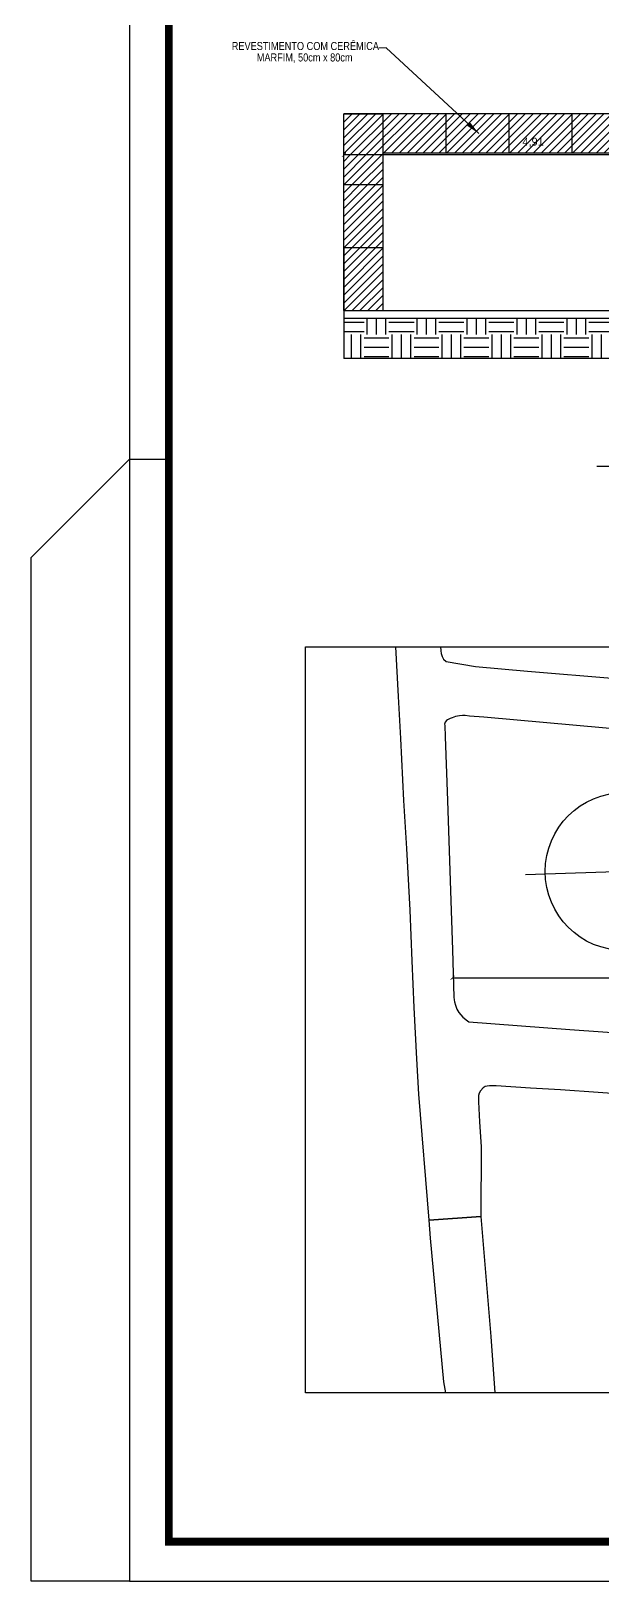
# Model space of a CAD drawing. Header units: millimetres. Extents: x -72 to 470, y 3 to 161.
# Drawn here: x 427.78 to 435.03, y 35.04 to 54.73 of the extents above; entities that cross this region are included whole.
import ezdxf
from ezdxf.enums import TextEntityAlignment as Align

# ---------------------------------------------------------------- set-up
doc = ezdxf.new("R2010")
doc.units = ezdxf.units.MM
doc.linetypes.add('CONTINU', pattern=[0])
doc.layers.get('0').update_dxf_attribs({"color": 3})
for name, color, linetype in [('COTA', 7, 'Continuous'), ('COTAS', 7, 'Continuous'), ('LAYER1', 2, 'Continuous'), ('LAYER2', 5, 'Continuous')]:
    doc.layers.add(name, color=color, linetype=linetype)
doc.layers.add('E-Cta-W', color=7, linetype='Continuous', lineweight=20)
doc.styles.add('F2', font='ARIALN.TTF')
doc.styles.get("Standard").update_dxf_attribs({"font": 'arial.ttf'})
doc.dimstyles.new('ISO-25', dxfattribs={"dimtxt": 0.1, "dimasz": 0.05, "dimexe": 1.25, "dimexo": 0.625, "dimgap": 0.1, "dimtad": 1, "dimzin": 1, "dimtxsty": 'Standard', "dimblk": 'ARCHTICK', "dimcen": 2.5, "dimse1": 1, "dimse2": 1, "dimazin": 3, "dimtfac": 1, "dimtmove": 0, "dimatfit": 3, "dimldrblk": 'ARCHTICK', "dimfxl": 1, "dimarcsym": 0})
doc.dimstyles.get("Standard").update_dxf_attribs({"dimtxt": 0.18, "dimasz": 0.18, "dimexe": 0.18, "dimexo": 0.0625, "dimgap": 0.09, "dimtad": 0, "dimtih": 1, "dimtoh": 1, "dimdec": 4, "dimzin": 0, "dimdsep": 46, "dimtxsty": 'Standard', "dimcen": 0.09, "dimadec": 0, "dimazin": 0, "dimtfac": 1, "dimtdec": 4, "dimtofl": 0, "dimtmove": 0, "dimatfit": 3, "dimfxl": 1, "dimtolj": 1, "dimtzin": 0, "dimarcsym": 0})
pattern_1 = [(45, (387.54705, -96.73227), (-0.05, 0.05), [])]

# ---------------------------------------------------------------- blocks, each defined once
blk = doc.blocks.new('_ArchTick')
at = {"color": 0, "linetype": 'ByBlock', "const_width": 0.15}
blk.add_lwpolyline([(-0.5, -0.5), (0.5, 0.5)], dxfattribs=at)
blk = doc.blocks.new('*D237')
at = {"layer": 'COTA', "color": 0, "lineweight": -2, "transparency": 16777216}
blk.add_line((433.135, 42.704), (440.349, 42.704), dxfattribs=at)
at = {"layer": 'Defpoints', "color": 0, "transparency": 16777216}
for p in [(433.135, 43.06), (440.349, 42.79), (440.349, 42.704)]:
    blk.add_point(p, dxfattribs=at)
at = {"layer": 'COTA', "color": 0, "lineweight": -2, "transparency": 16777216, "xscale": 0.05, "yscale": 0.05, "zscale": 0.05, "rotation": 180}
blk.add_blockref('_ArchTick', (433.135, 42.704), dxfattribs=at)
at = {"layer": 'COTA', "color": 0, "lineweight": -2, "transparency": 16777216, "xscale": 0.05, "yscale": 0.05, "zscale": 0.05}
blk.add_blockref('_ArchTick', (440.349, 42.704), dxfattribs=at)
at = {"layer": 'COTA', "color": 0, "transparency": 16777216, "insert": (436.742, 42.864), "char_height": 0.1, "attachment_point": 5}
blk.add_mtext('72,15', dxfattribs=at)
blk = doc.blocks.new('A$C00126118')
at = {"layer": 'LAYER2'}
blk.add_line((0.3, 0.367), (0, 0.367), dxfattribs=at)
blk.add_circle((0.667, 0.367), 0.367, dxfattribs=at)

msp = doc.modelspace()

# ---------------------------------------------------------------- hatches: boundary and pattern name
at = {"layer": 'COTA', "true_color": 0x939598}
h = msp.add_hatch(dxfattribs=at)
h.set_pattern_fill('JIS_WOOD', color=252, scale=0.1)
h.set_pattern_definition(pattern_1)
h.paths.add_polyline_path([(432.253, 51.979), (431.753, 51.979), (431.753, 51.179), (432.253, 51.179)])
h.paths.add_polyline_path([(432.253, 52.779), (431.753, 52.779), (431.753, 51.979), (432.253, 51.979)])
h.paths.add_polyline_path([(432.253, 53.679), (431.753, 53.679), (431.753, 53.579), (431.753, 53.179), (431.777, 53.179), (431.753, 53.155), (432.253, 53.155)])
h.paths.add_polyline_path([(433.053, 53.679), (432.253, 53.679), (432.253, 53.179), (433.053, 53.179)])
h.paths.add_polyline_path([(433.853, 53.679), (433.053, 53.679), (433.053, 53.179), (433.853, 53.179)])
h.paths.add_polyline_path([(434.653, 53.679), (433.853, 53.679), (433.853, 53.179), (434.653, 53.179)])
h.paths.add_polyline_path([(435.453, 53.679), (434.653, 53.679), (434.653, 53.179), (435.453, 53.179)])
h.paths.add_polyline_path([(436.253, 53.679), (435.453, 53.679), (435.453, 53.179), (436.253, 53.179)])
h.paths.add_polyline_path([(437.053, 53.679), (436.253, 53.679), (436.253, 53.179), (436.513, 53.179), (436.513, 53.329), (437.053, 53.329)])
h.paths.add_polyline_path([(437.853, 53.679), (437.053, 53.679), (437.053, 53.329), (437.513, 53.329), (437.513, 53.179), (437.722, 53.179), (437.853, 53.179)])
h.paths.add_polyline_path([(438.653, 53.679), (437.853, 53.679), (437.853, 53.179), (437.932, 53.179), (438.141, 53.179), (438.35, 53.179), (438.559, 53.179), (438.653, 53.179)])
h.paths.add_polyline_path([(439.453, 53.679), (438.653, 53.679), (438.653, 53.179), (438.768, 53.179), (438.977, 53.179), (439.186, 53.179), (439.396, 53.179), (439.453, 53.179)])
h.paths.add_polyline_path([(440.253, 53.679), (439.453, 53.679), (439.453, 53.179), (439.5, 53.179), (439.703, 53.179), (439.703, 53.379), (440.253, 53.379)])
h.paths.add_polyline_path([(441.053, 53.679), (440.253, 53.679), (440.253, 53.379), (441.053, 53.379)])
h.paths.add_polyline_path([(441.853, 53.679), (441.053, 53.679), (441.053, 53.379), (441.853, 53.379)])
h.paths.add_polyline_path([(442.753, 53.679), (441.853, 53.679), (441.853, 53.379), (442.503, 53.379), (442.503, 53.179), (442.753, 53.179)])
h.paths.add_polyline_path([(442.753, 53.179), (442.503, 53.179), (442.503, 51.179), (442.753, 51.179)])
h.paths.add_polyline_path([(442.695, 52.119), (442.695, 52.441), (442.489, 52.441), (442.489, 52.119)], flags=9)
h = msp.add_hatch(dxfattribs=at)
h.set_pattern_fill('JIS_WOOD', color=252, scale=0.1)
h.set_pattern_definition(pattern_1)
h.paths.add_polyline_path([(432.253, 52.779), (432.253, 53.155), (431.753, 53.155), (431.753, 52.779)])

# ---------------------------------------------------------------- linework, layer by layer
at = {"color": 1, "linetype": 'Continuous'}
for p, q in [((432.45, 46.278), (432.415, 46.907)), ((432.98, 46.91), (432.985, 46.858)), ((432.985, 46.858), (432.992, 46.825)), ((432.992, 46.825), (432.997, 46.797)), ((432.997, 46.797), (433.002, 46.785)), ((433.002, 46.785), (433.019, 46.751)), ((433.019, 46.751), (433.052, 46.72)), ((433.052, 46.72), (433.426, 46.656)), ((433.426, 46.656), (434.086, 46.599)), ((434.086, 46.599), (435.208, 46.505)), ((432.478, 45.743), (432.45, 46.278)), ((433.041, 45.95), (433.034, 45.924)), ((433.034, 45.924), (433.035, 45.909)), ((433.035, 45.909), (433.041, 45.763)), ((433.056, 45.972), (433.041, 45.95)), ((433.07, 45.981), (433.056, 45.972)), ((433.094, 45.993), (433.07, 45.981)), ((433.103, 45.996), (433.094, 45.993)), ((433.13, 46.005), (433.103, 45.996)), ((433.149, 46.013), (433.13, 46.005)), ((433.171, 46.022), (433.149, 46.013)), ((433.222, 46.03), (433.171, 46.022)), ((433.259, 46.034), (433.222, 46.03)), ((433.293, 46.035), (433.259, 46.034)), ((433.348, 46.029), (433.293, 46.035)), ((433.531, 46.014), (433.348, 46.029)), ((436, 45.794), (433.531, 46.014)), ((432.517, 44.954), (432.478, 45.743)), ((433.041, 45.763), (433.069, 44.955)), ((432.555, 44.348), (432.517, 44.954)), ((433.069, 44.955), (433.118, 43.556)), ((432.596, 43.562), (432.555, 44.348)), ((432.623, 42.919), (432.596, 43.562)), ((433.118, 43.556), (433.135, 43.06)), ((433.135, 43.06), (433.152, 42.456)), ((432.648, 42.327), (432.623, 42.919)), ((433.152, 42.456), (433.154, 42.425)), ((433.154, 42.425), (433.16, 42.398)), ((433.16, 42.398), (433.171, 42.355)), ((433.171, 42.355), (433.18, 42.331)), ((433.18, 42.331), (433.191, 42.305)), ((432.682, 41.674), (432.648, 42.327)), ((433.191, 42.305), (433.215, 42.265)), ((433.215, 42.265), (433.265, 42.203)), ((433.265, 42.203), (433.323, 42.157)), ((433.323, 42.157), (433.343, 42.146)), ((433.343, 42.146), (434.623, 42.049)), ((434.623, 42.049), (435.573, 41.982)), ((432.706, 41.227), (432.682, 41.674)), ((432.836, 39.625), (432.706, 41.227)), ((433.466, 41.208), (433.463, 41.187)), ((433.463, 41.187), (433.463, 41.13)), ((433.471, 41.238), (433.466, 41.208)), ((433.49, 41.268), (433.471, 41.238)), ((433.524, 41.306), (433.49, 41.268)), ((433.55, 41.322), (433.524, 41.306)), ((433.576, 41.326), (433.55, 41.322)), ((433.602, 41.33), (433.576, 41.326)), ((433.687, 41.332), (433.602, 41.33)), ((434.124, 41.303), (433.687, 41.332)), ((434.505, 41.279), (434.124, 41.303)), ((435.553, 41.206), (434.505, 41.279)), ((433.463, 41.13), (433.479, 40.873)), ((433.479, 40.873), (433.498, 40.558)), ((433.498, 40.558), (433.494, 39.672)), ((432.836, 39.625), (433.494, 39.672)), ((433.494, 39.672), (432.836, 39.625)), ((432.855, 39.396), (432.836, 39.625)), ((433.494, 39.672), (433.621, 38.147)), ((433.022, 37.572), (432.855, 39.396)), ((433.621, 38.147), (433.671, 37.431)), ((433.051, 37.431), (433.022, 37.572))]:
    msp.add_line(p, q, dxfattribs=at)
at = {"color": 7, "linetype": 'CONTINU'}
msp.add_line((436.57, 44.095), (434.061, 44.012), dxfattribs=at)
at = {"linetype": 'Continuous'}
msp.add_lwpolyline([(445.71, 37.431), (431.265, 37.431), (431.265, 46.907), (445.71, 46.907)], close=True, dxfattribs=at)
at = {"color": 7, "linetype": 'CONTINU'}
msp.add_circle((435.316, 44.054), 1.004, dxfattribs=at)
at = {"layer": 'COTA'}
for p, q in [((431.753, 53.579), (431.753, 53.679)), ((431.753, 53.679), (432.253, 53.679)), ((431.753, 52.779), (431.753, 53.579)), ((432.253, 52.779), (432.253, 53.679)), ((432.253, 53.179), (432.253, 53.679)), ((433.053, 53.179), (433.053, 53.679)), ((433.853, 53.179), (433.853, 53.679)), ((434.653, 53.179), (434.653, 53.679)), ((431.753, 52.779), (432.253, 52.779)), ((431.753, 51.979), (431.753, 52.779)), ((432.253, 51.979), (432.253, 52.779)), ((431.753, 51.979), (432.253, 51.979)), ((431.753, 51.979), (431.753, 51.179)), ((432.253, 51.179), (432.253, 51.979)), ((431.753, 51.179), (432.253, 51.179))]:
    msp.add_line(p, q, dxfattribs=at)
msp.add_lwpolyline([(429.03, 35.042), (469.83, 35.042), (469.83, 64.742), (429.03, 64.742)], close=True, dxfattribs=at)
at = {"layer": 'COTA', "const_width": 0.1}
msp.add_lwpolyline([(429.53, 35.542), (469.33, 35.542), (469.33, 64.242), (429.53, 64.242)], close=True, dxfattribs=at)
at = {"layer": 'COTA'}
msp.add_lwpolyline([(429.03, 35.042), (427.78, 35.042), (427.78, 48.042), (429.03, 49.292), (429.53, 49.292)], dxfattribs=at)
at = {"layer": 'COTAS'}
for p, q in [((436.563, 53.155), (431.753, 53.155)), ((431.753, 51.179), (431.753, 50.57)), ((439.403, 51.079), (431.753, 51.079)), ((442.765, 50.57), (431.753, 50.57))]:
    msp.add_line(p, q, dxfattribs=at)
at = {"layer": 'COTAS', "color": 252, "linetype": 'Continuous', "true_color": 0x939598}
for p, q in [((431.753, 51.033), (432.01, 51.033)), ((432.049, 50.874), (432.049, 51.079)), ((432.168, 50.874), (432.168, 51.079)), ((432.287, 50.874), (432.287, 51.079)), ((432.327, 51.033), (432.645, 51.033)), ((432.684, 50.874), (432.684, 51.079)), ((432.803, 50.874), (432.803, 51.079)), ((432.922, 50.874), (432.922, 51.079)), ((432.962, 51.033), (433.28, 51.033)), ((433.319, 50.874), (433.319, 51.079)), ((433.438, 50.874), (433.438, 51.079)), ((433.557, 50.874), (433.557, 51.079)), ((433.597, 51.033), (433.915, 51.033)), ((433.954, 50.874), (433.954, 51.079)), ((434.073, 50.874), (434.073, 51.079)), ((434.192, 50.874), (434.192, 51.079)), ((434.232, 51.033), (434.55, 51.033)), ((434.589, 50.874), (434.589, 51.079)), ((434.708, 50.874), (434.708, 51.079)), ((434.827, 50.874), (434.827, 51.079)), ((434.867, 51.033), (435.185, 51.033)), ((431.753, 50.914), (432.01, 50.914)), ((431.851, 50.57), (431.851, 50.874)), ((431.97, 50.57), (431.97, 50.874)), ((432.01, 50.834), (432.327, 50.834)), ((432.327, 50.914), (432.645, 50.914)), ((432.367, 50.57), (432.367, 50.874)), ((432.486, 50.57), (432.486, 50.874)), ((432.605, 50.57), (432.605, 50.874)), ((432.645, 50.834), (432.962, 50.834)), ((432.962, 50.914), (433.28, 50.914)), ((433.002, 50.57), (433.002, 50.874)), ((433.121, 50.57), (433.121, 50.874)), ((433.24, 50.57), (433.24, 50.874)), ((433.28, 50.834), (433.597, 50.834)), ((433.597, 50.914), (433.915, 50.914)), ((433.637, 50.57), (433.637, 50.874)), ((433.756, 50.57), (433.756, 50.874)), ((433.875, 50.57), (433.875, 50.874)), ((433.915, 50.834), (434.232, 50.834)), ((434.232, 50.914), (434.55, 50.914)), ((434.272, 50.57), (434.272, 50.874)), ((434.391, 50.57), (434.391, 50.874)), ((434.51, 50.57), (434.51, 50.874)), ((434.55, 50.834), (434.867, 50.834)), ((434.867, 50.914), (435.185, 50.914)), ((434.907, 50.57), (434.907, 50.874)), ((435.026, 50.57), (435.026, 50.874)), ((432.01, 50.715), (432.327, 50.715)), ((432.645, 50.715), (432.962, 50.715)), ((433.28, 50.715), (433.597, 50.715)), ((433.915, 50.715), (434.232, 50.715)), ((434.55, 50.715), (434.867, 50.715)), ((432.01, 50.596), (432.327, 50.596)), ((432.645, 50.596), (432.962, 50.596)), ((433.28, 50.596), (433.597, 50.596)), ((433.915, 50.596), (434.232, 50.596)), ((434.55, 50.596), (434.867, 50.596))]:
    msp.add_line(p, q, dxfattribs=at)
at = {"layer": 'LAYER2'}
for p, q in [((442.753, 53.679), (431.753, 53.679)), ((431.753, 51.179), (431.753, 53.679)), ((431.777, 53.179), (431.753, 53.179)), ((436.513, 53.179), (432.253, 53.179)), ((432.253, 51.179), (432.253, 53.179)), ((431.753, 51.179), (442.753, 51.179))]:
    msp.add_line(p, q, dxfattribs=at)

# ---------------------------------------------------------------- block references
at = {"layer": 'COTAS', "xscale": 0.05, "yscale": 0.05, "zscale": 0.05, "rotation": 180}
msp.add_blockref('_ArchTick', (431.753, 53.155), dxfattribs=at)
at = {"layer": 'LAYER2', "xscale": 0.75, "yscale": 0.75, "zscale": 0.75}
msp.add_blockref('A$C00126118', (434.969, 48.923), dxfattribs=at)

# ---------------------------------------------------------------- texts
at = {"layer": 'COTAS', "insert": (434.158, 53.315), "char_height": 0.1, "attachment_point": 5}
msp.add_mtext('4,91', dxfattribs=at)
at = {"layer": 'LAYER1', "color": 7, "linetype": 'Continuous', "style": 'F2'}
for s, p in [('REVESTIMENTO COM CERÊMICA', (430.33, 54.59)), ('MARFIM, 50cm x 80cm', (430.648, 54.445))]:
    msp.add_text(s, height=0.10166, dxfattribs=at).set_placement(p, align=Align.TOP_LEFT)

# ---------------------------------------------------------------- dimensions: what is measured, and where the dimension line sits
at = {"layer": 'COTA'}
dim = msp.add_linear_dim(base=(440.349, 42.704), p1=(433.135, 43.06), p2=(440.349, 42.79), text='72,15', dimstyle='ISO-25', dxfattribs=at)
dim.commit()
dim.dimension.update_dxf_attribs({"geometry": '*D237', "text_midpoint": (436.742, 42.864)})

# ---------------------------------------------------------------- leaders
at = {"layer": 'E-Cta-W', "color": 7}
msp.add_leader([(433.468, 53.428), (432.292, 54.514), (432.2, 54.512)], dimstyle='Standard', dxfattribs=at)

doc.saveas('drawing.dxf')
